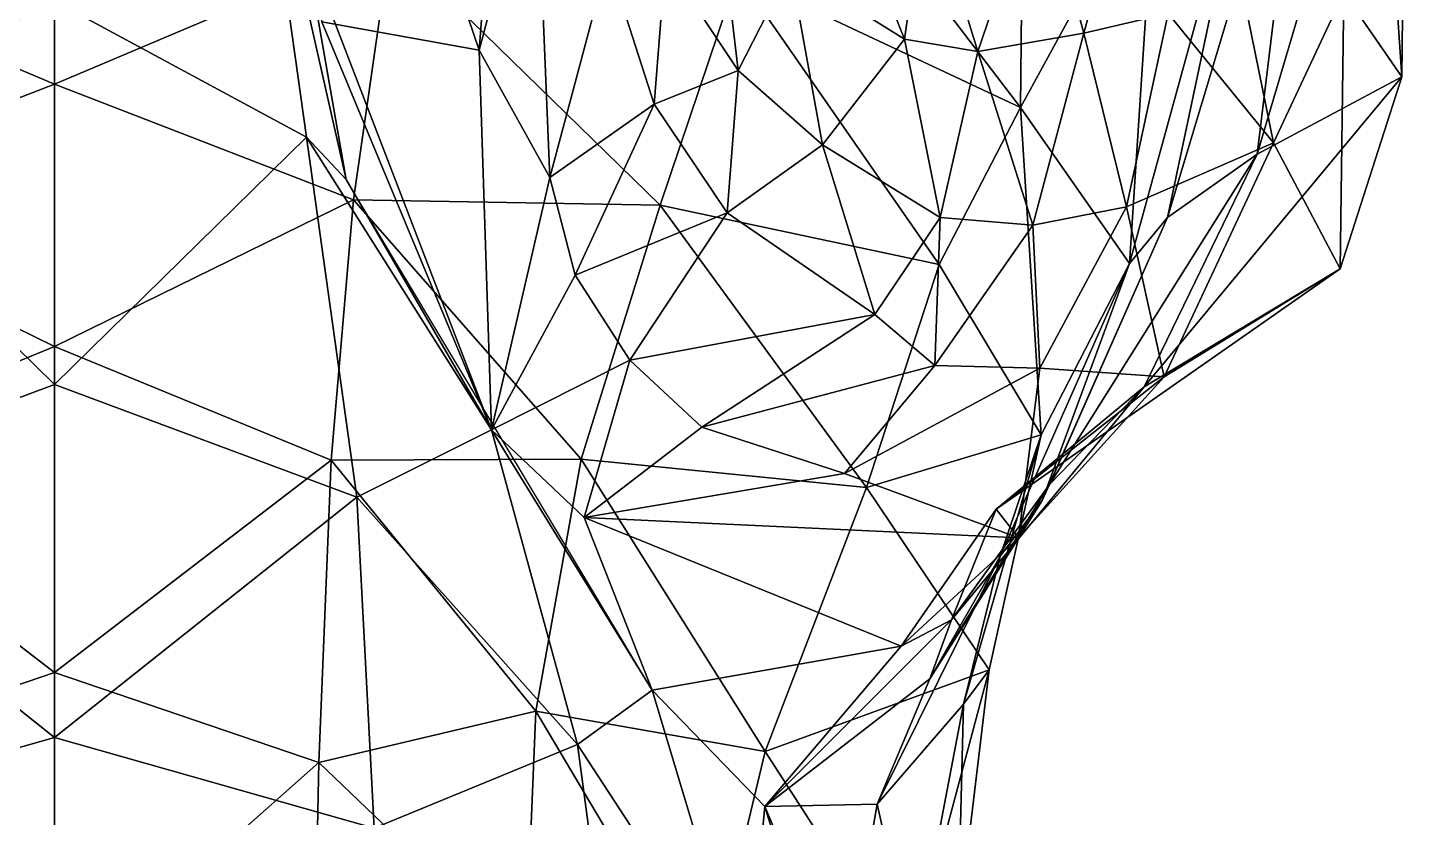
# Model space of a CAD drawing. Extents: x -1.6 to 1.6, y -9.4 to 16.4.
# Drawn here: x -0.032 to 1.591, y 1.126 to 2.055 of the extents above; entities that cross this region are included whole.
import ezdxf

# ---------------------------------------------------------------- set-up
doc = ezdxf.new("R2010")
doc.units = 0
doc.layers.add('DIPLODOC$LWO', color=1, linetype='CONTINUOUS')

msp = doc.modelspace()

# ---------------------------------------------------------------- linework, layer by layer
at = {"layer": 'DIPLODOC$LWO'}
for points in [[(1.5854, 1.997, 3.1808), (1.517, 2.0962, 2.6718), (1.5471, 2.5656, 2.7328)], [(1.5908, 2.5001, 3.3292), (1.5854, 1.997, 3.1808), (1.5471, 2.5656, 2.7328)], [(0.4995, 2.0282, 2.4005), (0.3146, 2.0615, 2.6186), (0.3214, 2.552, 2.6274)], [(0.3214, 2.552, 2.6274), (0.5377, 2.5236, 2.3678), (0.4995, 2.0282, 2.4005)], [(0.5662, 2.2792, 2.2224), (0.4995, 2.0282, 2.4005), (0.5377, 2.5236, 2.3678)], [(1.5908, 2.5001, 3.3292), (1.4715, 2.3706, 3.8686), (1.415, 1.9062, 3.6446)], [(1.415, 1.9062, 3.6446), (1.5854, 1.997, 3.1808), (1.5908, 2.5001, 3.3292)], [(0.8542, 2.3309, 4.9623), (1.1368, 1.961, 4.6899), (1.1411, 2.3861, 4.7428)], [(1.2957, 2.2527, 4.5278), (1.1411, 2.3861, 4.7428), (1.1368, 1.961, 4.6899)], [(1.4715, 2.3706, 3.8686), (1.4101, 2.3058, 4.2418), (1.3096, 1.8316, 4.0683)], [(1.3096, 1.8316, 4.0683), (1.415, 1.9062, 3.6446), (1.4715, 2.3706, 3.8686)], [(0, 2.0858, 1.9311), (-0.2965, 1.9259, 2.074), (-0.2384, 2.3391, 2.1037)], [(0.2965, 1.9259, 2.074), (0, 2.0858, 1.9311), (0.2384, 2.3391, 2.1037)], [(0.3429, 1.8762, 2.3965), (0.2384, 2.3391, 2.1037), (0.2949, 2.1517, 2.4063)], [(0.2965, 1.9259, 2.074), (0.2384, 2.3391, 2.1037), (0.3429, 1.8762, 2.3965)], [(1.1368, 1.961, 4.6899), (0.8542, 2.3309, 4.9623), (0.8041, 2.1174, 5.0155)], [(1.2112, 2.0483, 1.8788), (1.1588, 2.2395, 1.6875), (1.2847, 2.3162, 1.7449)], [(1.2847, 2.3162, 1.7449), (1.3106, 2.0716, 2.0906), (1.2112, 2.0483, 1.8788)], [(1.4101, 2.3058, 4.2418), (1.2957, 2.2527, 4.5278), (1.2649, 1.7774, 4.4002)], [(1.2649, 1.7774, 4.4002), (1.3096, 1.8316, 4.0683), (1.4101, 2.3058, 4.2418)], [(0, 2.2959, 5.4069), (-0.3954, 2.1556, 5.3246), (0, 1.9884, 5.3959)], [(0.3954, 2.1556, 5.3246), (0, 2.2959, 5.4069), (0, 1.9884, 5.3959)], [(0.4995, 2.0282, 2.4005), (0.5662, 2.2792, 2.2224), (0.5826, 1.8784, 2.2292)], [(0.6511, 2.1346, 2.0466), (0.5826, 1.8784, 2.2292), (0.5662, 2.2792, 2.2224)], [(1.0003, 2.0411, 1.6744), (0.8659, 2.1252, 1.7731), (0.9066, 2.2762, 1.7144)], [(1.0003, 2.0411, 1.6744), (0.9066, 2.2762, 1.7144), (1.026, 2.2229, 1.6408)], [(1.0866, 2.0267, 1.7591), (1.026, 2.2229, 1.6408), (1.1588, 2.2395, 1.6875)], [(1.1588, 2.2395, 1.6875), (1.2112, 2.0483, 1.8788), (1.0866, 2.0267, 1.7591)], [(1.1368, 1.961, 4.6899), (1.2649, 1.7774, 4.4002), (1.2957, 2.2527, 4.5278)], [(1.026, 2.2229, 1.6408), (1.0866, 2.0267, 1.7591), (1.0003, 2.0411, 1.6744)], [(0.8042, 2.0046, 1.8656), (0.7188, 2.133, 1.9158), (0.7818, 2.1984, 1.7999)], [(0.8042, 2.0046, 1.8656), (0.7818, 2.1984, 1.7999), (0.8659, 2.1252, 1.7731)], [(1.4345, 1.9195, 2.4349), (1.3106, 2.0716, 2.0906), (1.3831, 2.172, 2.2628)], [(1.3831, 2.172, 2.2628), (1.517, 2.0962, 2.6718), (1.4345, 1.9195, 2.4349)], [(-0.3954, 2.1556, 5.3246), (-0.3516, 1.8522, 5.3505), (0, 1.9884, 5.3959)], [(0.3516, 1.8522, 5.3505), (0.3954, 2.1556, 5.3246), (0, 1.9884, 5.3959)], [(0.3429, 1.8762, 2.3965), (0.2949, 2.1517, 2.4063), (0.5141, 1.5817, 2.4176)], [(0.5141, 1.5817, 2.4176), (0.2949, 2.1517, 2.4063), (0.3146, 2.0615, 2.6186)], [(0.7126, 1.8461, 5.126), (0.3954, 2.1556, 5.3246), (0.3516, 1.8522, 5.3505)], [(0.7126, 1.8461, 5.126), (0.8041, 2.1174, 5.0155), (0.3954, 2.1556, 5.3246)], [(0.6511, 2.1346, 2.0466), (0.7054, 1.9649, 2.0072), (0.5826, 1.8784, 2.2292)], [(0.7054, 1.9649, 2.0072), (0.6511, 2.1346, 2.0466), (0.7188, 2.133, 1.9158)], [(0.7054, 1.9649, 2.0072), (0.7188, 2.133, 1.9158), (0.8042, 2.0046, 1.8656)], [(1.041, 1.7761, 4.7895), (0.8041, 2.1174, 5.0155), (0.7126, 1.8461, 5.126)], [(1.041, 1.7761, 4.7895), (1.1368, 1.961, 4.6899), (0.8041, 2.1174, 5.0155)], [(0.9037, 1.917, 1.8331), (0.8042, 2.0046, 1.8656), (0.8659, 2.1252, 1.7731)], [(0.9037, 1.917, 1.8331), (0.8659, 2.1252, 1.7731), (1.0003, 2.0411, 1.6744)], [(1.5128, 1.7712, 2.8369), (1.4345, 1.9195, 2.4349), (1.517, 2.0962, 2.6718)], [(1.517, 2.0962, 2.6718), (1.5854, 1.997, 3.1808), (1.5128, 1.7712, 2.8369)], [(0, 2.0858, 1.9311), (0, 1.6353, 1.9241), (-0.2965, 1.9259, 2.074)], [(0, 1.6353, 1.9241), (0, 2.0858, 1.9311), (0.2965, 1.9259, 2.074)], [(0.3146, 2.0615, 2.6186), (0.4995, 2.0282, 2.4005), (0.5141, 1.5817, 2.4176)], [(1.2613, 1.8441, 2.1518), (1.2112, 2.0483, 1.8788), (1.3106, 2.0716, 2.0906)], [(1.3106, 2.0716, 2.0906), (1.4345, 1.9195, 2.4349), (1.2613, 1.8441, 2.1518)], [(1.1512, 1.8224, 1.9322), (1.0866, 2.0267, 1.7591), (1.2112, 2.0483, 1.8788)], [(1.2112, 2.0483, 1.8788), (1.2613, 1.8441, 2.1518), (1.1512, 1.8224, 1.9322)], [(1.0421, 1.8314, 1.7719), (0.9037, 1.917, 1.8331), (1.0003, 2.0411, 1.6744)], [(1.0421, 1.8314, 1.7719), (1.0003, 2.0411, 1.6744), (1.0866, 2.0267, 1.7591)], [(0.5826, 1.8784, 2.2292), (0.5141, 1.5817, 2.4176), (0.4995, 2.0282, 2.4005)], [(1.0866, 2.0267, 1.7591), (1.1512, 1.8224, 1.9322), (1.0421, 1.8314, 1.7719)], [(0.7916, 1.837, 1.9631), (0.7054, 1.9649, 2.0072), (0.8042, 2.0046, 1.8656)], [(0.7916, 1.837, 1.9631), (0.8042, 2.0046, 1.8656), (0.9037, 1.917, 1.8331)], [(1.2821, 1.6323, 3.2776), (1.5128, 1.7712, 2.8369), (1.5854, 1.997, 3.1808)], [(1.415, 1.9062, 3.6446), (1.2821, 1.6323, 3.2776), (1.5854, 1.997, 3.1808)], [(0, 1.9884, 5.3959), (-0.3516, 1.8522, 5.3505), (0, 1.6798, 5.3752)], [(0.3516, 1.8522, 5.3505), (0, 1.9884, 5.3959), (0, 1.6798, 5.3752)], [(0.7054, 1.9649, 2.0072), (0.6126, 1.7636, 2.2054), (0.5826, 1.8784, 2.2292)], [(0.7054, 1.9649, 2.0072), (0.7916, 1.837, 1.9631), (0.6126, 1.7636, 2.2054)], [(1.161, 1.5758, 4.5742), (1.1368, 1.961, 4.6899), (1.041, 1.7761, 4.7895)], [(1.161, 1.5758, 4.5742), (1.2649, 1.7774, 4.4002), (1.1368, 1.961, 4.6899)], [(0, 1.6353, 1.9241), (-0.3555, 1.5028, 2.0659), (-0.2965, 1.9259, 2.074)], [(0.3555, 1.5028, 2.0659), (0, 1.6353, 1.9241), (0.2965, 1.9259, 2.074)], [(0.5141, 1.5817, 2.4176), (0.2965, 1.9259, 2.074), (0.3429, 1.8762, 2.3965)], [(0.3555, 1.5028, 2.0659), (0.2965, 1.9259, 2.074), (0.5141, 1.5817, 2.4176)], [(0.9651, 1.7176, 1.8742), (0.7916, 1.837, 1.9631), (0.9037, 1.917, 1.8331)], [(0.9651, 1.7176, 1.8742), (0.9037, 1.917, 1.8331), (1.0421, 1.8314, 1.7719)], [(1.3056, 1.6442, 2.4594), (1.2613, 1.8441, 2.1518), (1.4345, 1.9195, 2.4349)], [(1.4345, 1.9195, 2.4349), (1.5128, 1.7712, 2.8369), (1.3056, 1.6442, 2.4594)], [(1.1708, 1.5177, 3.7021), (1.2821, 1.6323, 3.2776), (1.415, 1.9062, 3.6446)], [(1.3096, 1.8316, 4.0683), (1.1708, 1.5177, 3.7021), (1.415, 1.9062, 3.6446)], [(0.703, 1.2756, 2.7342), (0.3429, 1.8762, 2.3965), (0.5141, 1.5817, 2.4176)], [(0.5826, 1.8784, 2.2292), (0.6126, 1.7636, 2.2054), (0.5141, 1.5817, 2.4176)], [(-0.3516, 1.8522, 5.3505), (-0.3254, 1.546, 5.3471), (0, 1.6798, 5.3752)], [(0.3254, 1.546, 5.3471), (0.3516, 1.8522, 5.3505), (0, 1.6798, 5.3752)], [(0.6198, 1.5472, 5.2223), (0.3516, 1.8522, 5.3505), (0.3254, 1.546, 5.3471)], [(0.6198, 1.5472, 5.2223), (0.7126, 1.8461, 5.126), (0.3516, 1.8522, 5.3505)], [(0.7916, 1.837, 1.9631), (0.677, 1.6639, 2.1869), (0.6126, 1.7636, 2.2054)], [(0.9553, 1.514, 4.8853), (0.7126, 1.8461, 5.126), (0.6198, 1.5472, 5.2223)], [(0.7916, 1.837, 1.9631), (0.9651, 1.7176, 1.8742), (0.677, 1.6639, 2.1869)], [(0.9553, 1.514, 4.8853), (1.041, 1.7761, 4.7895), (0.7126, 1.8461, 5.126)], [(1.1592, 1.6545, 2.1649), (1.1512, 1.8224, 1.9322), (1.2613, 1.8441, 2.1518)], [(1.2613, 1.8441, 2.1518), (1.3056, 1.6442, 2.4594), (1.1592, 1.6545, 2.1649)], [(1.036, 1.6576, 1.9298), (0.9651, 1.7176, 1.8742), (1.0421, 1.8314, 1.7719)], [(1.036, 1.6576, 1.9298), (1.0421, 1.8314, 1.7719), (1.1512, 1.8224, 1.9322)], [(1.1512, 1.8224, 1.9322), (1.1592, 1.6545, 2.1649), (1.036, 1.6576, 1.9298)], [(1.1622, 1.4986, 4.0572), (1.1708, 1.5177, 3.7021), (1.3096, 1.8316, 4.0683)], [(1.2649, 1.7774, 4.4002), (1.1622, 1.4986, 4.0572), (1.3096, 1.8316, 4.0683)], [(1.161, 1.5758, 4.5742), (1.041, 1.7761, 4.7895), (0.9553, 1.514, 4.8853)], [(1.1079, 1.4884, 2.8499), (1.3056, 1.6442, 2.4594), (1.5128, 1.7712, 2.8369)], [(1.2821, 1.6323, 3.2776), (1.1079, 1.4884, 2.8499), (1.5128, 1.7712, 2.8369)], [(1.1129, 1.4333, 4.1847), (1.1622, 1.4986, 4.0572), (1.2649, 1.7774, 4.4002)], [(1.1129, 1.4333, 4.1847), (1.2649, 1.7774, 4.4002), (1.161, 1.5758, 4.5742)], [(0.6126, 1.7636, 2.2054), (0.677, 1.6639, 2.1869), (0.5141, 1.5817, 2.4176)], [(0.9651, 1.7176, 1.8742), (0.7617, 1.5848, 2.1859), (0.677, 1.6639, 2.1869)], [(0.9651, 1.7176, 1.8742), (1.036, 1.6576, 1.9298), (0.7617, 1.5848, 2.1859)], [(0, 1.6798, 5.3752), (-0.3254, 1.546, 5.3471), (0, 1.2964, 5.3242)], [(0.3254, 1.546, 5.3471), (0, 1.6798, 5.3752), (0, 1.2964, 5.3242)], [(0.677, 1.6639, 2.1869), (0.6233, 1.4786, 2.4679), (0.5141, 1.5817, 2.4176)], [(0.677, 1.6639, 2.1869), (0.7617, 1.5848, 2.1859), (0.6233, 1.4786, 2.4679)], [(1.036, 1.6576, 1.9298), (0.9294, 1.5305, 2.1925), (0.7617, 1.5848, 2.1859)], [(0.9294, 1.5305, 2.1925), (1.036, 1.6576, 1.9298), (1.1592, 1.6545, 2.1649)], [(1.1344, 1.4547, 2.4545), (0.9294, 1.5305, 2.1925), (1.1592, 1.6545, 2.1649)], [(1.1079, 1.4884, 2.8499), (1.1344, 1.4547, 2.4545), (1.3056, 1.6442, 2.4594)], [(1.1344, 1.4547, 2.4545), (1.1592, 1.6545, 2.1649), (1.3056, 1.6442, 2.4594)], [(0, 1.6353, 1.9241), (0, 1.22, 1.9491), (-0.3555, 1.5028, 2.0659)], [(0, 1.22, 1.9491), (0, 1.6353, 1.9241), (0.3555, 1.5028, 2.0659)], [(1.0554, 1.3585, 3.2417), (1.1079, 1.4884, 2.8499), (1.2821, 1.6323, 3.2776)], [(1.1708, 1.5177, 3.7021), (1.0554, 1.3585, 3.2417), (1.2821, 1.6323, 3.2776)], [(0.6154, 1.2118, 2.4256), (0.3555, 1.5028, 2.0659), (0.5141, 1.5817, 2.4176)], [(0.6233, 1.4786, 2.4679), (0.703, 1.2756, 2.7342), (0.5141, 1.5817, 2.4176)], [(0.6154, 1.2118, 2.4256), (0.5141, 1.5817, 2.4176), (0.703, 1.2756, 2.7342)], [(0.7617, 1.5848, 2.1859), (0.9294, 1.5305, 2.1925), (0.6233, 1.4786, 2.4679)], [(1.0997, 1.2996, 4.6703), (1.161, 1.5758, 4.5742), (0.9553, 1.514, 4.8853)], [(1.161, 1.5758, 4.5742), (1.0695, 1.2591, 4.2709), (1.1129, 1.4333, 4.1847)], [(1.0695, 1.2591, 4.2709), (1.161, 1.5758, 4.5742), (1.0997, 1.2996, 4.6703)], [(-0.3254, 1.546, 5.3471), (-0.3108, 1.1905, 5.2951), (0, 1.2964, 5.3242)], [(0.3108, 1.1905, 5.2951), (0.3254, 1.546, 5.3471), (0, 1.2964, 5.3242)], [(0.5663, 1.2508, 5.2511), (0.3254, 1.546, 5.3471), (0.3108, 1.1905, 5.2951)], [(0.5663, 1.2508, 5.2511), (0.6198, 1.5472, 5.2223), (0.3254, 1.546, 5.3471)], [(0.8362, 1.2034, 5.0168), (0.6198, 1.5472, 5.2223), (0.5663, 1.2508, 5.2511)], [(0.8362, 1.2034, 5.0168), (0.9553, 1.514, 4.8853), (0.6198, 1.5472, 5.2223)], [(0.6233, 1.4786, 2.4679), (0.9294, 1.5305, 2.1925), (1.1344, 1.4547, 2.4545)], [(1.0997, 1.2996, 4.6703), (0.9553, 1.514, 4.8853), (0.8362, 1.2034, 5.0168)], [(1.0299, 1.2889, 3.6323), (1.0554, 1.3585, 3.2417), (1.1708, 1.5177, 3.7021)], [(1.1622, 1.4986, 4.0572), (1.0299, 1.2889, 3.6323), (1.1708, 1.5177, 3.7021)], [(0, 1.22, 1.9491), (-0.376, 1.1134, 2.0835), (-0.3555, 1.5028, 2.0659)], [(0.376, 1.1134, 2.0835), (0, 1.22, 1.9491), (0.3555, 1.5028, 2.0659)], [(0.376, 1.1134, 2.0835), (0.3555, 1.5028, 2.0659), (0.6154, 1.2118, 2.4256)], [(1.1129, 1.4333, 4.1847), (1.0299, 1.2889, 3.6323), (1.1622, 1.4986, 4.0572)], [(0.9961, 1.3273, 2.8169), (0.6233, 1.4786, 2.4679), (1.1344, 1.4547, 2.4545)], [(0.703, 1.2756, 2.7342), (0.6233, 1.4786, 2.4679), (0.9961, 1.3273, 2.8169)], [(0.9961, 1.3273, 2.8169), (1.1344, 1.4547, 2.4545), (1.1079, 1.4884, 2.8499)], [(1.0554, 1.3585, 3.2417), (0.9961, 1.3273, 2.8169), (1.1079, 1.4884, 2.8499)], [(0.9681, 1.1415, 3.7842), (1.0299, 1.2889, 3.6323), (1.1129, 1.4333, 4.1847)], [(1.0695, 1.2591, 4.2709), (0.9681, 1.1415, 3.7842), (1.1129, 1.4333, 4.1847)], [(0.8356, 1.1387, 3.196), (0.9961, 1.3273, 2.8169), (1.0554, 1.3585, 3.2417)], [(1.0299, 1.2889, 3.6323), (0.8356, 1.1387, 3.196), (1.0554, 1.3585, 3.2417)], [(0.8356, 1.1387, 3.196), (0.703, 1.2756, 2.7342), (0.9961, 1.3273, 2.8169)], [(1.0045, 0.9427, 4.7475), (1.0997, 1.2996, 4.6703), (0.8362, 1.2034, 5.0168)], [(1.0628, 0.9922, 4.372), (1.0997, 1.2996, 4.6703), (1.0045, 0.9427, 4.7475)], [(1.0997, 1.2996, 4.6703), (1.0628, 0.9922, 4.372), (1.0695, 1.2591, 4.2709)], [(0, 1.2964, 5.3242), (-0.3108, 1.1905, 5.2951), (0, 0.915, 5.2396)], [(0.3108, 1.1905, 5.2951), (0, 1.2964, 5.3242), (0, 0.915, 5.2396)], [(0.9681, 1.1415, 3.7842), (0.8356, 1.1387, 3.196), (1.0299, 1.2889, 3.6323)], [(0.8137, 0.908, 2.9043), (0.6154, 1.2118, 2.4256), (0.703, 1.2756, 2.7342)], [(0.8137, 0.908, 2.9043), (0.703, 1.2756, 2.7342), (0.8356, 1.1387, 3.196)], [(0.5541, 0.9578, 5.1992), (0.5663, 1.2508, 5.2511), (0.3108, 1.1905, 5.2951)], [(0.7667, 0.9135, 5.0657), (0.5663, 1.2508, 5.2511), (0.5541, 0.9578, 5.1992)], [(0.7667, 0.9135, 5.0657), (0.8362, 1.2034, 5.0168), (0.5663, 1.2508, 5.2511)], [(1.0108, 0.9505, 3.967), (0.9681, 1.1415, 3.7842), (1.0695, 1.2591, 4.2709)], [(1.0628, 0.9922, 4.372), (1.0108, 0.9505, 3.967), (1.0695, 1.2591, 4.2709)], [(0, 1.22, 1.9491), (0, 0.9267, 1.9993), (-0.376, 1.1134, 2.0835)], [(0, 0.9267, 1.9993), (0, 1.22, 1.9491), (0.376, 1.1134, 2.0835)], [(0.6608, 0.8717, 2.4311), (0.376, 1.1134, 2.0835), (0.6154, 1.2118, 2.4256)], [(0.6608, 0.8717, 2.4311), (0.6154, 1.2118, 2.4256), (0.8137, 0.908, 2.9043)], [(1.0045, 0.9427, 4.7475), (0.8362, 1.2034, 5.0168), (0.7667, 0.9135, 5.0657)], [(-0.3108, 1.1905, 5.2951), (-0.3037, 0.8438, 5.2124), (0, 0.915, 5.2396)], [(0.3037, 0.8438, 5.2124), (0.3108, 1.1905, 5.2951), (0, 0.915, 5.2396)], [(0.5541, 0.9578, 5.1992), (0.3108, 1.1905, 5.2951), (0.3037, 0.8438, 5.2124)], [(0.9558, 0.7471, 3.4059), (0.8137, 0.908, 2.9043), (0.8356, 1.1387, 3.196)], [(0.929, 0.9186, 3.5789), (0.8356, 1.1387, 3.196), (0.9681, 1.1415, 3.7842)], [(0.9558, 0.7471, 3.4059), (0.8356, 1.1387, 3.196), (0.929, 0.9186, 3.5789)], [(1.0108, 0.9505, 3.967), (0.929, 0.9186, 3.5789), (0.9681, 1.1415, 3.7842)]]:
    msp.add_3dface(points, dxfattribs=at)

doc.saveas('drawing.dxf')
